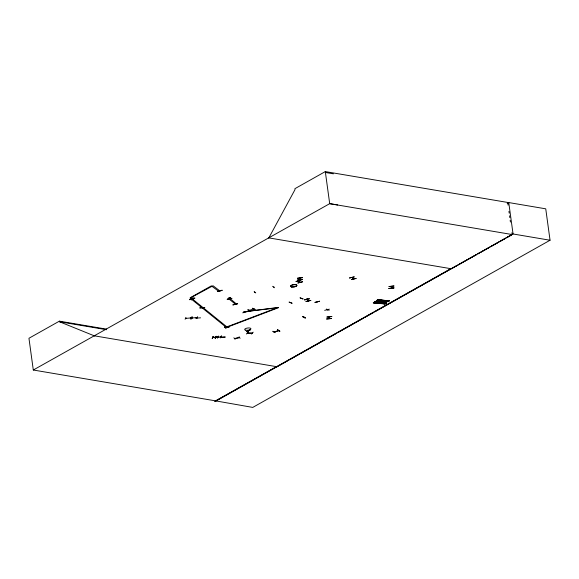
<?xml version="1.0" encoding="UTF-8"?>
<svg xmlns="http://www.w3.org/2000/svg" width="579" height="579" viewBox="0 0 579 579"><rect width="100%" height="100%" fill="white"/><g stroke="black" fill="none" stroke-linecap="round" stroke-linejoin="round"><path stroke-width="0.87" d="M331.528 318.501L326.491 319.007L331.521 318.464M232.975 304.923L237.687 303.7M319.644 301.261L314.846 302.441L319.565 301.21M296.086 281.488L300.718 280.243M300.791 280.294L296.014 281.452M302.491 279.563L297.44 280.229L302.477 279.505M297.505 278.267L302.556 277.645L297.512 278.202M299.857 279.86L299.944 278.05M300.002 279.201L300.052 279.838L300.168 278.058M388.965 288.552L393.995 287.821L388.958 288.443M389.023 286.583L394.075 285.961L389.03 286.518M391.353 288.161L391.447 286.388M391.353 288.016L391.686 286.504M394.002 287.973L388.958 288.516M291.997 303.215L289.044 302.079L291.997 303.201M245.822 330.225A3.17 1.115 -7.8 0 1 246.668 328.206A3.17 1.115 -7.8 0 1 250.902 328.923A3.17 1.115 -7.8 0 1 245.822 330.225L245.786 330.146M291.715 286.851L291.722 286.902A3.17 1.115 -7.8 0 0 296.846 285.599A3.17 1.115 -7.8 0 0 292.605 284.882A3.17 1.115 -7.8 0 0 291.758 286.909L291.729 286.822M220.172 337.405L225.144 337.094M225.173 336.992L220.201 337.253M329.133 318.616L329.444 316.843M331.825 316.568L326.795 317.068L331.818 316.489M247.798 309.859L250.729 310.988L248.029 309.787M228.792 326.317L225.6 328.105M302.904 316.655L305.423 317.965L302.955 316.684M305.176 318.03L302.708 316.756M272.883 331.282L275.163 332.657L272.926 331.311M228.691 297.975L230.254 299.553M274.424 287.749L272.615 286.316M300.356 282.4L299.98 282.32M233.887 337.767L235.117 339.345M235.653 304.503L235.291 304.409M385.136 303.801L373.527 302.737M386.106 303.215L374.475 302.028M388.343 301.406L388.017 301.746L376.509 300.508M376.256 300.689L388.466 301.413L376.422 300.566M389.124 300.841L377.255 299.951L389.052 301M385.223 303.859L373.571 302.585M386.07 303.23L386.519 302.897L374.599 301.84L386.417 302.868M389.247 300.863L377.58 299.611M246.379 334.003L248.21 332.085M185.114 319.268L185.917 317.372M191.62 318.863L192.402 316.988M213.311 336.522L212.24 338.382M212.45 338.36L213.267 336.486M216.235 336.298L215.2 338.23L216.285 336.334M190.281 317.987L190.781 317.972M190.636 318.899L191.425 317.024L190.44 318.906M191.338 318.884L192.141 316.974M197.005 317.582L192.04 317.972L192.554 317.849M196.874 318.522L197.656 316.655M199.856 307.876L204.836 307.572L199.82 307.948M195.579 318.146L200.551 317.835M212.225 338.418L213.058 336.508M215.2 338.23L216.032 336.319M218.312 336.153L217.472 338.1L218.536 336.175M224.413 327.207L229.429 326.86L224.449 327.135M221.287 335.965L220.447 337.904L221.511 335.986M307.188 299.104L306.884 299.481L308.281 300.986M306.848 298.981L307.036 299.611L307.094 298.959M308.484 300.957L307.08 299.401M268.837 237.889L295.001 189.615L294.877 188.703L325.304 171.587L507.74 202.462L508.101 205.132M300.074 279.816L299.763 279.368M373.267 302.933L385.071 303.961M374.302 302.187L386.352 303.034L374.352 302.021M230.131 298.518C228.814 297.317 228.068 299.509 230.001 298.598M329.161 316.872L328.894 318.645M251.366 334.047L253.218 332.18M298.323 280.547L300.146 282.429M298.366 281.018L298.221 280.417M300.335 282.386L298.561 281.126M352.235 277.594L351.866 277.507L353.704 278.955M353.849 278.897L352.054 277.442M229.241 298.757L229.371 298.344M317.241 301.956L317.408 301.912M327.07 309.729L326.722 309.62M249.455 310.416L249.759 310.206M253.168 309.034L253.689 308.947L249.404 310.33M304.141 317.292L304.518 317.162M327.301 309.895L327.685 309.772L327.309 309.903M274.005 331.955L278.6 330.681M186.322 318.32L185.816 318.37L190.752 317.965M217.849 337.202L212.942 337.419L220.773 336.935M106.543 329.14L59.384 321.157L28.95 338.266L33.3 370.017L215.735 400.892L450.838 268.685M33.3 370.017L329.697 203.663L337.673 204.98M190.578 299.068L190.795 298.663L190.998 299.437L189.514 299.661L191.077 299.538L191.598 300.009L191.439 299.502L192.901 299.271L191.352 299.394L190.831 298.923M230.927 298.228C222.278 300.667 234.191 295.478 229.458 299.046M507.204 203.432L508.753 202.563L545.744 208.824L550.05 240.242L252.755 407.413L215.735 400.892M215.772 401.153L513.059 233.981L550.05 240.242M288.849 360.087L277.023 366.739L94.16 335.791L59.463 321.743L59.384 321.157M290.426 359.204L299.097 354.326M300.675 353.436L325.905 339.251M327.482 338.368L336.16 333.49M337.731 332.599L362.961 318.414M364.538 317.531L373.216 312.653M374.794 311.763L450.484 269.206M268.41 237.817L451.273 268.757L476.242 254.724M477.798 253.841L479.361 252.965L477.863 253.855M480.925 252.089L498.866 241.993M500.43 241.117L511.351 234.98M214.512 401.464L276.596 366.666M451.273 268.757L456.744 265.689M458.307 264.813L476.3 254.731M480.997 252.104L489.595 247.276M491.166 246.401L498.982 242.015M500.546 241.139L505.243 238.512M506.806 237.636L508.369 236.753M509.933 235.877L511.496 235.002M228.973 326.295L225.774 328.09M227.721 327.367L227.359 327.301M247.957 330.768L248.326 330.841M250.034 329.878L246.857 331.673M250.2 329.914L246.813 331.695L250.005 329.914M254.811 292.315L254.34 292.424L254.738 292.236M298.163 280.366L298.786 280.62M196.903 317.654L196.433 317.69M220.78 337.021L220.331 337.05M234.531 338.563L239.301 337.557M239.453 337.622L234.618 338.621M247.58 333.041L252.278 333.128M252.198 333.2L247.602 333.12M300.183 297.874L303.135 298.981L300.081 297.867M278.535 330.71L274.149 331.999M229.704 298.294L229.675 298.677M230.102 298.677L230.138 298.308M298.706 280.641L298.207 280.692M252.531 308.223L255.223 309.439L252.292 308.317M326.462 309.048L329.118 310.301M277.703 329.885L279.932 331.246L277.703 329.9M219.81 291.215L218.891 291.454L211.364 285.852L190.245 297.729L191.005 297.859L227.236 327.171L226.324 327.403L190.093 298.098L213.043 285.751L219.948 290.991M297.628 280.909L299.205 280.497M230.058 298.887L229.146 299.119L235.906 304.59L236.825 304.359L230.008 298.489M349.521 277.992L354.326 276.863L349.521 277.963M351.518 279.577L356.237 278.398L351.431 279.483M222.198 290.412L217.386 291.505L222.162 290.151M299.676 281.249L297.896 279.773L299.654 281.322M254.159 291.432L255.744 292.945M273.592 287.032L274.077 286.974M230.29 298.402L228.712 298.8L230.297 298.431M227.178 299.459L231.991 298.33L227.272 299.531M242.695 312.819L247.421 311.589M329.379 309.15L324.667 310.351M304.554 299.9L309.396 298.822M310.814 300.436L305.958 301.471M306.023 301.572L310.807 300.392M239.098 336.71L240.09 338.331M248.073 330.703L248.449 330.754M298.54 280.938L298.482 280.475M244.939 312.038L244.953 312.226M307.051 299.596L307.015 298.938M377.334 299.792L389.247 300.848M376.328 300.523L388.299 301.558M373.665 302.629L385.484 303.657M373.325 302.766L385.317 303.78M277.486 329.921L279.7 331.246M325.427 172.506L333.41 173.823M94.16 335.791L94.594 335.863M229.248 297.946L230.934 298.272M59.463 321.743L106.63 329.726M299.864 279.838L299.821 279.216M237.614 303.664L232.896 304.894M309.345 298.764L304.496 299.842M508.753 202.563L513.059 233.981M508.955 211.371L509.202 213.152M509.571 215.829L509.817 217.61M510.179 220.281L510.425 222.061M511.887 232.758L512.133 234.538L329.697 203.663L325.304 171.587M229.581 298.25L229.617 298.836L229.53 298.265M229.212 298.272L229.364 298.858M191.808 298.373L193.654 298.851L193.495 298.344L194.957 298.12L193.408 298.243L192.887 297.765L193.053 298.279L191.808 298.373M277.942 307.485L226.823 326.911L227.395 327.128L278.513 307.695L243.679 311.828L277.942 307.485M302.629 281.763L297.924 282.972L302.629 281.763M291.765 286.931A3.17 1.115 -7.8 0 0 296.846 285.621A3.17 1.115 -7.8 0 0 292.612 284.904A3.17 1.115 -7.8 0 0 291.765 286.931"/></g></svg>
